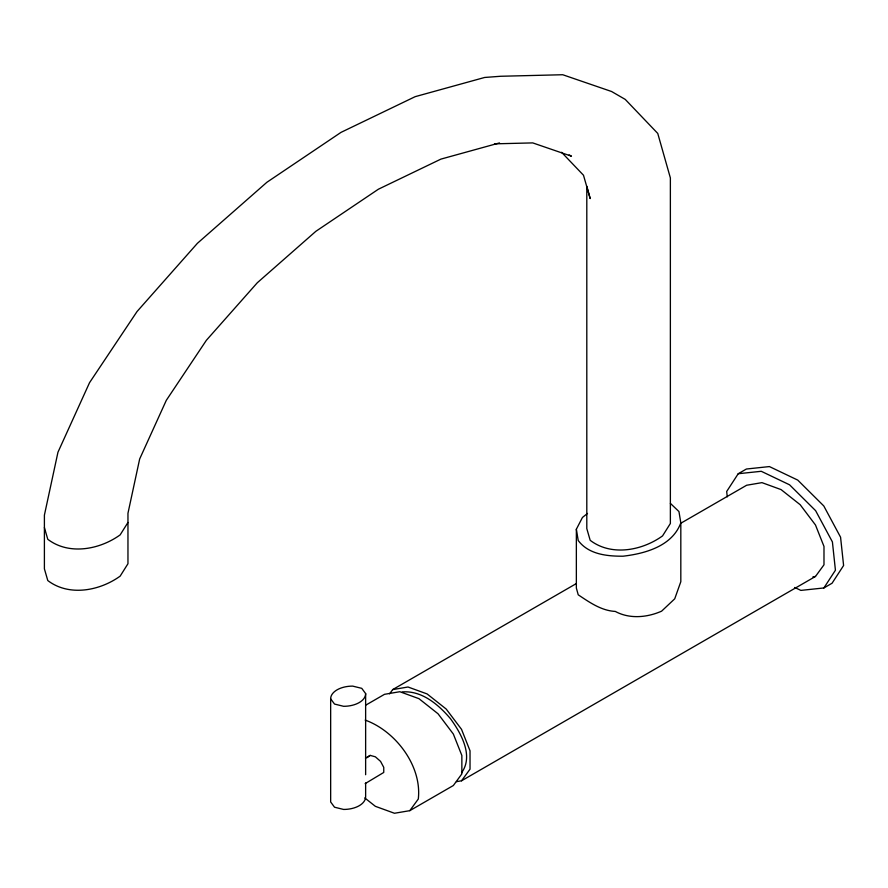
<?xml version="1.0" encoding="UTF-8"?>
<svg xmlns="http://www.w3.org/2000/svg" width="888" height="888" viewBox="0 0 888 888"><rect width="100%" height="100%" fill="white"/><g stroke="black" fill="none" stroke-linecap="round" stroke-linejoin="round"><path stroke-width="1.33" d="M670.385 503.374L678.954 511.555L680.819 522.854L680.819 581.684L674.725 598.812L661.604 611.166C647.097 617.571 629.592 619.202 615.306 611.432C601.298 610.678 589.521 602.341 578.221 594.805L576.356 588.067L576.356 529.237L582.45 517.46L587.49 513.431M680.819 522.854C672.327 546.053 645.287 553.613 623.054 556.199C606.97 556.288 588.622 554.423 578.221 540.537L576.356 529.237M127.961 522.466L120.158 534.876C99.722 549.616 69.009 555.5 47.785 539.294L44.4 527.583M794.716 587.456L800.865 590.398L823.886 587.956L832.056 583.238L843.6 565.501L840.57 537.207L823.787 505.949L797.746 480.097L769.419 466.577L746.397 469.019L738.228 473.726L726.684 491.475L727.261 496.858M823.886 587.956L835.43 570.218L832.411 541.924L815.617 510.667L789.576 484.815L761.249 471.295L738.228 473.726M389.588 693.828L392.685 689.599L576.257 583.616M364.757 797.924L375.369 806.326L394.472 813.264L409.801 810.666L418.292 799.034C422.133 765.944 395.471 730.957 365.19 720.101M456.421 781.662L461.527 780.796L470.03 769.163L470.03 750.804L461.527 729.348L446.209 709.057L427.106 693.939L408.003 687.001L392.685 689.599M461.527 780.796L815.484 576.445L823.986 564.801L823.986 546.442L815.484 524.997L800.166 504.706L781.063 489.588L761.96 482.639L746.642 485.248L680.641 523.343M461.56 772.782C473.848 755.932 461.094 733.31 450.516 718.758C438.55 704.65 421.989 690.409 402.286 691.919M366.999 757.686L370.196 755.399L375.369 756.809L380.552 761.382L383.749 767.354L383.749 772.449L365.157 783.616M365.678 705.194L384.515 694.316L399.833 691.719L418.936 698.656L438.039 713.774L453.357 734.065L461.86 755.51L461.86 773.881L453.357 785.514L409.801 810.666M365.468 758.13L370.196 755.399M499.511 142.924L440.936 159.107L378.399 189.211L315.862 231.313L257.287 282.773L206.36 340.315L166.311 400.322L139.66 458.985L127.961 513.275L127.961 563.725L120.158 576.134C99.722 590.875 69.009 596.758 47.785 580.552L44.4 568.842L44.4 515.14L57.953 452.236L89.544 382.673L137.041 311.533L197.425 243.29L266.888 182.284L341.036 132.356L415.184 96.659L484.648 77.467L500.61 76.268L562.726 74.736L611.588 91.508L625.252 99.412L657.753 133.433L670.373 177.922L670.373 523.487L662.559 535.897C642.124 550.638 611.41 556.521 590.187 540.315L586.802 528.604L586.802 186.269L590.187 198.579L583.494 175.247L561.571 152.281M812.931 576.878L815.484 576.445M494.483 143.845L532.745 142.901L571.439 156.188L569.153 154.867M365.634 774.725L365.634 693.584L361.76 688.344L352.691 686.113A21.967 12.687 0 0 0 330.658 698.834L330.658 801.975L334.532 807.214L343.601 809.445A21.967 12.687 0 0 0 365.634 796.725L365.634 782.972M330.658 698.834L334.532 704.062L343.601 706.304A21.967 12.687 0 0 0 365.634 693.584"/></g></svg>
